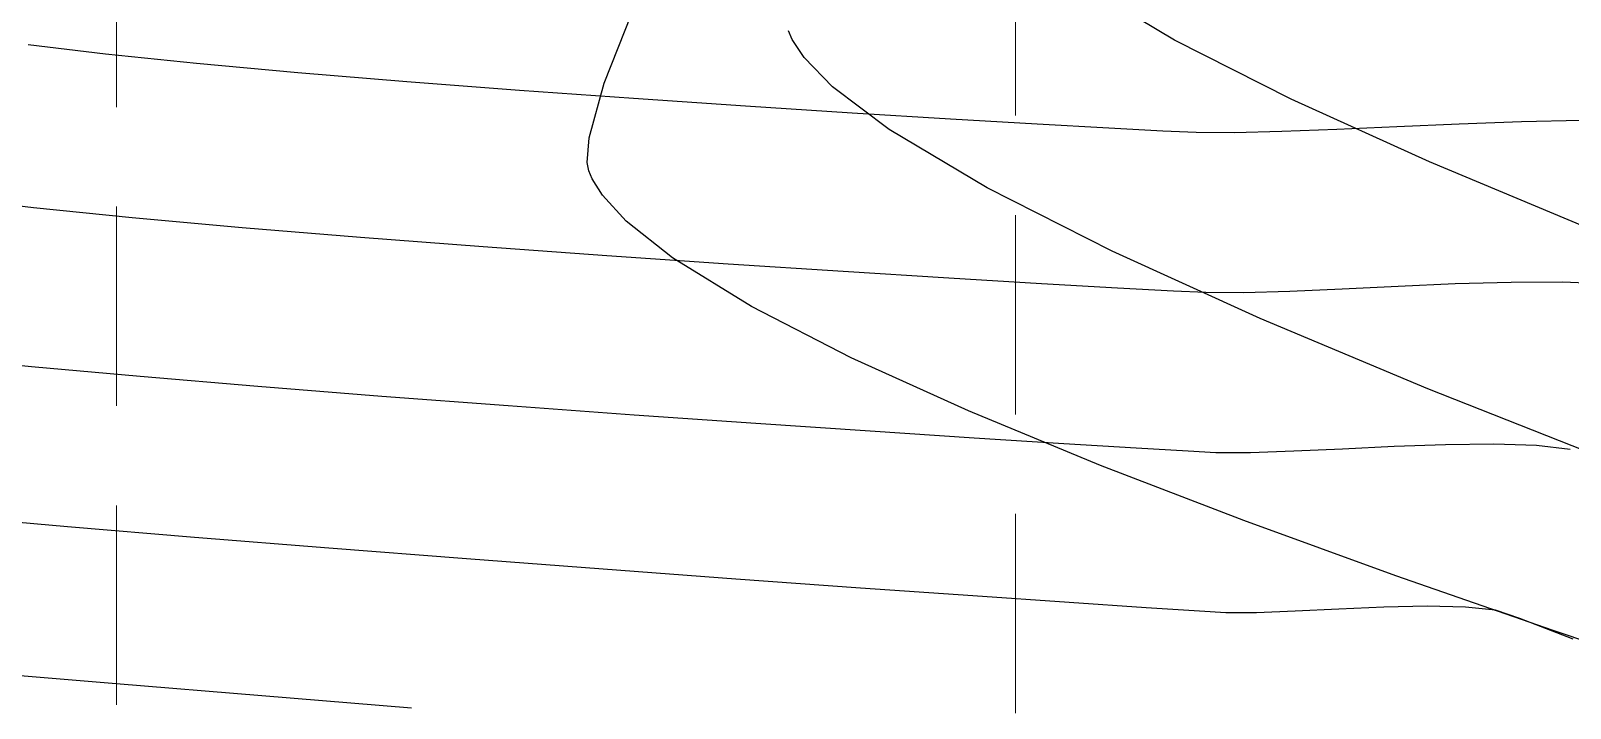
# Model space of a CAD drawing. Header units: inches. Extents: x 2547543 to 2548696, y 7125653 to 7126375.
# Drawn here: x 2547775.81 to 2547806.72, y 7125800.48 to 7125814.08 of the extents above; entities that cross this region are included whole.
import ezdxf

# ---------------------------------------------------------------- set-up
doc = ezdxf.new("R2010")
doc.units = ezdxf.units.IN
doc.header["$MEASUREMENT"] = 0
doc.linetypes.add('HIDDEN', pattern=[0.375, 0.25, -0.125])
for name, color, linetype in [('CONT-MJR', 6, 'Continuous'), ('CONT-MNR', 14, 'Continuous'), ('GRID', 254, 'HIDDEN'), ('V-TOPO-MAJR-E', 6, 'Continuous'), ('V-TOPO-MINR-E', 14, 'Continuous')]:
    doc.layers.add(name, color=color, linetype=linetype)

msp = doc.modelspace()

# ---------------------------------------------------------------- linework, layer by layer
at = {"layer": 'CONT-MJR', "color": 35, "extrusion": (0.9293615646256105, -0.3691708035539071, 0), "elevation": -262826.5118984464}
msp.add_lwpolyline([(7563025.433800507, 580.0000000000009), (7563027.694591619, 580.0000000000009)], dxfattribs=at)
at = {"layer": 'CONT-MJR', "color": 35, "extrusion": (0.9644025827646155, -0.2644383829116703, 0), "elevation": 572754.19689672}
msp.add_lwpolyline([(7545884.104609675, 580.0000000000005), (7545885.244131881, 580.0000000000005)], dxfattribs=at)
at = {"layer": 'CONT-MJR', "color": 35, "elevation": 580}
for points in [[(2547786.980615976, 7125811.435707458), (2547787.017038328, 7125811.926094785)], [(2547787.081503852, 7125811.105594584), (2547787.013720937, 7125811.266224172)], [(2547787.287135782, 7125810.774084148), (2547787.081503852, 7125811.105594584)], [(2547797.284027585, 7125805.350675678), (2547794.634422651, 7125806.444387358)], [(2547800.16554179, 7125804.242887141), (2547797.284027585, 7125805.350675678)], [(2547803.217574298, 7125803.133466567), (2547800.16554179, 7125804.242887141)], [(2547809.587630351, 7125800.95950859), (2547806.378734141, 7125802.034858776)]]:
    msp.add_lwpolyline(points, dxfattribs=at)
at = {"layer": 'CONT-MJR', "color": 35, "extrusion": (0.9814524199032323, 0.1917058879275481, 0), "elevation": 3866591.706010076}
msp.add_lwpolyline([(6505218.939293782, 580.0000000000009), (6505219.11197998, 580.0000000000009)], dxfattribs=at)
at = {"layer": 'CONT-MJR', "color": 35, "extrusion": (0.7383550542804016, 0.6744121987468683, 0), "elevation": 6686905.332692275}
msp.add_lwpolyline([(3543118.868469306, 580.0000000000009), (3543119.574634211, 580.0000000000009)], dxfattribs=at)
at = {"layer": 'CONT-MJR', "color": 35, "extrusion": (-0.6215994257144658, -0.7833352755694374, 0), "elevation": -7165601.948502126}
msp.add_lwpolyline([(-2433626.346941188, 580), (-2433627.531097169, 580)], dxfattribs=at)
at = {"layer": 'CONT-MJR', "color": 35, "extrusion": (-0.5245260252108157, -0.8513944144029504, 0), "elevation": -7403255.895696954}
msp.add_lwpolyline([(-1568497.619308979, 580), (-1568499.481584892, 580)], dxfattribs=at)
at = {"layer": 'CONT-MJR', "color": 35, "extrusion": (-0.456934065931019, -0.8895005673925942, 0), "elevation": -7502582.909466567}
msp.add_lwpolyline([(-989761.5223224466, 580.0000000000005), (-989763.7725891247, 580.0000000000005)], dxfattribs=at)
at = {"layer": 'CONT-MJR', "color": 35, "extrusion": (0.4125666139771582, 0.9109274334607683, 0), "elevation": 7542227.581156904}
msp.add_lwpolyline([(619013.8092977628, 580), (619016.3960073162, 580)], dxfattribs=at)
at = {"layer": 'CONT-MJR', "color": 35, "extrusion": (0.3282737614044968, 0.9445826261229578, 0), "elevation": 7567286.782596647}
msp.add_lwpolyline([(-67399.80307060992, 580), (-67396.45644983277, 580)], dxfattribs=at)
at = {"layer": 'CONT-MNR', "color": 35}
for points, elevation in [([(2547798.774661607, 7125813.892037755), (2547796.933697848, 7125814.996630191)], 578), ([(2547791.336175238, 7125813.540961013), (2547791.097579028, 7125813.904391592)], 579), ([(2547801.11856174, 7125812.702502353), (2547798.774661607, 7125813.892037755)], 578), ([(2547791.907604889, 7125812.953677706), (2547791.336175238, 7125813.540961013)], 579), ([(2547793.043440544, 7125812.098047864), (2547791.907604889, 7125812.953677706)], 579), ([(2547800.495082723, 7125808.301674926), (2547797.519683992, 7125809.653384345)], 579), ([(2547803.864103261, 7125806.887805445), (2547800.495082723, 7125808.301674926)], 579)]:
    msp.add_lwpolyline(points, dxfattribs=dict(at, elevation=elevation))
at = {"layer": 'CONT-MNR', "color": 35, "extrusion": (0.9176999813519091, 0.3972741424088731, 0), "elevation": 5169009.450569227}
msp.add_lwpolyline([(5527187.763849667, 579), (5527187.952205509, 579)], dxfattribs=at)
at = {"layer": 'CONT-MNR', "color": 35, "extrusion": (-0.4126073776445018, -0.9109089701574616, 0), "elevation": -7542208.248660865}
msp.add_lwpolyline([(-619344.9488513456, 578), (-619347.9996902733, 578)], dxfattribs=at)
at = {"layer": 'CONT-MNR', "color": 35, "extrusion": (0.5120705148799288, 0.8589434136138449, 0), "elevation": 7425319.063830166}
msp.add_lwpolyline([(1460505.925013159, 579), (1460508.216070568, 579)], dxfattribs=at)
at = {"layer": 'CONT-MNR', "color": 35, "extrusion": (-0.3849636327404503, -0.9229317425829906, 0), "elevation": -7557449.416984993}
msp.add_lwpolyline([(-391725.7595146052, 578.0000000000005), (-391729.1686215294, 578.0000000000005)], dxfattribs=at)
at = {"layer": 'CONT-MNR', "color": 35, "extrusion": (-0.4521291311228693, -0.891952492451296, 0), "elevation": -7507817.159921399}
msp.add_lwpolyline([(-949271.7791882525, 579.0000000000009), (-949274.5913949539, 579.0000000000009)], dxfattribs=at)
at = {"layer": 'CONT-MNR', "color": 35, "extrusion": (-0.3675350218886569, -0.9300096815008457, 0), "elevation": -7563476.543125672}
msp.add_lwpolyline([(-249497.3634404819, 579), (-249501.3303026189, 579)], dxfattribs=at)
at = {"layer": 'GRID', "color": 252, "linetype": 'HIDDEN', "lineweight": 0, "ltscale": 16}
for p, q in [((2547777.52313214, 7126356.547205457), (2547777.52313214, 7125726.296813901)), ((2547795.583313599, 7126356.376313465), (2547795.583313599, 7125726.296813901))]:
    msp.add_line(p, q, dxfattribs=at)
at = {"layer": 'V-TOPO-MAJR-E', "color": 35, "elevation": 580}
for points in [[(2547776.541845576, 7125804.119596752), (2547774.207983333, 7125804.326781263)], [(2547779.095040392, 7125803.90525406), (2547776.541845576, 7125804.119596752)], [(2547781.790808813, 7125803.688413888), (2547779.095040392, 7125803.90525406)], [(2547784.552391872, 7125803.473736939), (2547781.790808813, 7125803.688413888)], [(2547794.721691146, 7125802.729875419), (2547792.464439207, 7125802.889292452)], [(2547796.660962889, 7125802.595925122), (2547794.721691146, 7125802.729875419)], [(2547799.803307257, 7125802.393481663), (2547799.278529911, 7125802.423067541)], [(2547803.849557363, 7125802.523431602), (2547802.979817715, 7125802.503540122)], [(2547804.618016141, 7125802.508712281), (2547803.849557363, 7125802.523431602)]]:
    msp.add_lwpolyline(points, dxfattribs=at)
at = {"layer": 'V-TOPO-MAJR-E', "color": 35, "extrusion": (-0.07535054229674848, -0.9971571068671106, 0), "elevation": -7297522.52365314}
msp.add_lwpolyline([(2003611.07561846, 580.0000000000009), (2003608.317137664, 580.0000000000009)], dxfattribs=at)
at = {"layer": 'V-TOPO-MAJR-E', "color": 35, "extrusion": (-0.07354164768581684, -0.9972921467933332, 0), "elevation": -7293876.112878191}
msp.add_lwpolyline([(2016847.62591996, 580.0000000000009), (2016844.955754107, 580.0000000000009)], dxfattribs=at)
at = {"layer": 'V-TOPO-MAJR-E', "color": 35, "extrusion": (-0.07194634749104138, -0.9974085036145914, 0), "elevation": -7290640.75884332}
msp.add_lwpolyline([(2028514.37865114, 580.0000000000009), (2028511.873686361, 580.0000000000009)], dxfattribs=at)
at = {"layer": 'V-TOPO-MAJR-E', "color": 35, "extrusion": (-0.06706824695121269, -0.9977483902522174, 0), "elevation": -7280634.324978295}
msp.add_lwpolyline([(2064146.476954708, 580), (2064144.928936598, 580)], dxfattribs=at)
at = {"layer": 'V-TOPO-MAJR-E', "color": 35, "extrusion": (-0.06420324222923612, -0.9979368435363304, 0), "elevation": -7274677.751970491}
msp.add_lwpolyline([(2085043.150934397, 580.0000000000009), (2085042.075681537, 580.0000000000009)], dxfattribs=at)
at = {"layer": 'V-TOPO-MAJR-E', "color": 35, "extrusion": (0.0008537203733292953, -0.9999996355806958, 0), "elevation": -7123624.68810247}
msp.add_lwpolyline([(2553882.934754394, 580.0000000000009), (2553882.31751946, 580.0000000000009)], dxfattribs=at)
at = {"layer": 'V-TOPO-MAJR-E', "color": 35, "extrusion": (0.0372514658815125, -0.9993059232735882, 0), "elevation": -7025947.239971198}
msp.add_lwpolyline([(2811479.41587161, 580), (2811478.636325339, 580)], dxfattribs=at)
at = {"layer": 'V-TOPO-MAJR-E', "color": 35, "extrusion": (0.04768301138905691, -0.9988625182801041, 0), "elevation": -6996210.119436986}
msp.add_lwpolyline([(2884683.716360428, 580.0000000000009), (2884682.84035112, 580.0000000000009)], dxfattribs=at)
at = {"layer": 'V-TOPO-MAJR-E', "color": 35, "extrusion": (0.04273494277458385, -0.9990864450416956, 0), "elevation": -7010412.476787691}
msp.add_lwpolyline([(2849996.183984493, 580), (2849995.277899057, 580)], dxfattribs=at)
at = {"layer": 'V-TOPO-MAJR-E', "color": 35, "extrusion": (-0.1076338892974394, -0.9941905983636672, 0), "elevation": -7358635.980165036}
msp.add_lwpolyline([(1766026.164250368, 580), (1766025.559321029, 580)], dxfattribs=at)
at = {"layer": 'V-TOPO-MAJR-E', "color": 35, "extrusion": (0.3217465118654509, 0.9468258457089221, 0), "elevation": 7566641.367282163}
msp.add_lwpolyline([(-119626.266945818, 580.0000000000005), (-119625.7511185035, 580.0000000000005)], dxfattribs=at)
at = {"layer": 'V-TOPO-MAJR-E', "color": 35, "extrusion": (-0.3586645299493078, -0.9334665258895158, 0), "elevation": -7565505.43288119}
msp.add_lwpolyline([(-177480.0306686466, 580), (-177481.1816905346, 580)], dxfattribs=at)
at = {"layer": 'V-TOPO-MINR-E', "color": 35}
for points, elevation in [([(2547777.303361299, 7125813.60779896), (2547775.749458474, 7125813.794492237)], 577), ([(2547792.300269798, 7125812.426037585), (2547790.159096077, 7125812.564281918)], 577), ([(2547797.456660885, 7125812.121536469), (2547796.012284529, 7125812.20221114)], 577), ([(2547800.92858034, 7125812.052950295), (2547799.968670462, 7125812.029123944)], 577), ([(2547805.742752564, 7125812.248243481), (2547804.492805693, 7125812.204058492)], 577), ([(2547775.858167995, 7125810.522933805), (2547774.179473831, 7125810.721463921)], 578), ([(2547777.839017527, 7125810.322545403), (2547775.858167995, 7125810.522933805)], 578), ([(2547792.12088384, 7125809.242825295), (2547789.807787204, 7125809.393750538)], 578), ([(2547798.754118898, 7125808.851447699), (2547797.629700486, 7125808.911670934)], 578), ([(2547802.140407078, 7125808.890869386), (2547801.088535561, 7125808.844147578)], 578), ([(2547804.412634718, 7125808.994297201), (2547803.265228036, 7125808.944947767)], 578), ([(2547806.573750386, 7125809.03046712), (2547805.532263407, 7125809.02683216)], 578), ([(2547807.486731939, 7125808.993116557), (2547806.573750386, 7125809.03046712)], 578), ([(2547799.405095717, 7125808.821115786), (2547798.754118898, 7125808.851447699)], 578), ([(2547800.159977202, 7125808.81686787), (2547799.405095717, 7125808.821115786)], 578), ([(2547801.088535561, 7125808.844147578), (2547800.159977202, 7125808.81686787)], 578), ([(2547775.820333119, 7125807.333080414), (2547773.894127208, 7125807.526620472)], 579), ([(2547790.36498115, 7125806.191951408), (2547787.919418099, 7125806.363014608)], 579), ([(2547796.550080908, 7125805.784892472), (2547794.747150416, 7125805.899544188)], 579), ([(2547800.300387021, 7125805.60543068), (2547799.604201487, 7125805.607298725)], 579), ([(2547801.167568228, 7125805.634227725), (2547800.300387021, 7125805.60543068)], 579), ([(2547802.147862486, 7125805.679800059), (2547801.167568228, 7125805.634227725)], 579), ([(2547804.216259667, 7125805.765711408), (2547803.183387172, 7125805.728257886)], 579), ([(2547805.188597346, 7125805.778270827), (2547804.216259667, 7125805.765711408)], 579)]:
    msp.add_lwpolyline(points, dxfattribs=dict(at, elevation=elevation))
at = {"layer": 'V-TOPO-MINR-E', "color": 35, "extrusion": (-0.1018660270920187, -0.9947981265183847, 0), "elevation": -7348277.978766251}
msp.add_lwpolyline([(1808647.603196917, 577), (1808645.766145158, 577)], dxfattribs=at)
at = {"layer": 'V-TOPO-MINR-E', "color": 35, "extrusion": (-0.09046773439402445, -0.9958993870033319, 0), "elevation": -7327085.023246187}
msp.add_lwpolyline([(1892677.525005156, 577), (1892675.478758147, 577)], dxfattribs=at)
at = {"layer": 'V-TOPO-MINR-E', "color": 35, "extrusion": (-0.08239760528170903, -0.9965995357433395, 0), "elevation": -7311513.229423147}
msp.add_lwpolyline([(1951969.776060973, 577), (1951967.583621351, 577)], dxfattribs=at)
at = {"layer": 'V-TOPO-MINR-E', "color": 35, "extrusion": (-0.07634754310330341, -0.9970812668293841, 0), "elevation": -7299531.707378059}
msp.add_lwpolyline([(1996311.010078558, 577.0000000000009), (1996308.734556765, 577.0000000000009)], dxfattribs=at)
at = {"layer": 'V-TOPO-MINR-E', "color": 35, "extrusion": (-0.07160101749239155, -0.99743335330941, 0), "elevation": -7289947.480044028}
msp.add_lwpolyline([(2031033.199724522, 577), (2031030.904289282, 577)], dxfattribs=at)
at = {"layer": 'V-TOPO-MINR-E', "color": 35, "extrusion": (-0.06772509111400202, -0.997704020255306, 0), "elevation": -7282001.163633985}
msp.add_lwpolyline([(2059344.179319769, 577.0000000000005), (2059341.927174029, 577.0000000000005)], dxfattribs=at)
at = {"layer": 'V-TOPO-MINR-E', "color": 35, "extrusion": (-0.06149572461810308, -0.998107346858891, 0), "elevation": -7269004.068448007}
msp.add_lwpolyline([(2104765.19041785, 577.0000000000009), (2104763.214537935, 577.0000000000009)], dxfattribs=at)
at = {"layer": 'V-TOPO-MINR-E', "color": 35, "extrusion": (-0.05870642446676209, -0.998275290551824, 0), "elevation": -7263094.24073196}
msp.add_lwpolyline([(2125070.848616676, 577.0000000000009), (2125069.105736244, 577.0000000000009)], dxfattribs=at)
at = {"layer": 'V-TOPO-MINR-E', "color": 35, "extrusion": (-0.05204336335867199, -0.9986448259167607, 0), "elevation": -7248751.354428638}
msp.add_lwpolyline([(2173494.605230675, 577), (2173493.518111523, 577)], dxfattribs=at)
at = {"layer": 'V-TOPO-MINR-E', "color": 35, "extrusion": (-0.04519566726498327, -0.9989781537453524, 0), "elevation": -7233680.035765543}
msp.add_lwpolyline([(2223139.917190075, 577.0000000000005), (2223139.25282805, 577.0000000000005)], dxfattribs=at)
at = {"layer": 'V-TOPO-MINR-E', "color": 35, "extrusion": (-0.00761620929856706, -0.9999709962573518, 0), "elevation": -7145009.931717971}
msp.add_lwpolyline([(2493454.397099798, 577.0000000000009), (2493453.634397163, 577.0000000000009)], dxfattribs=at)
at = {"layer": 'V-TOPO-MINR-E', "color": 35, "extrusion": (0.0393853749264029, -0.9992240951067518, 0), "elevation": -7019937.005700073}
msp.add_lwpolyline([(2826477.964844345, 577.0000000000009), (2826476.856733361, 577.0000000000009)], dxfattribs=at)
at = {"layer": 'V-TOPO-MINR-E', "color": 35, "extrusion": (0.04448314706225023, -0.9990101348972584, 0), "elevation": -7005424.251225159}
msp.add_lwpolyline([(2862259.808836452, 577.0000000000009), (2862258.602938309, 577.0000000000009)], dxfattribs=at)
at = {"layer": 'V-TOPO-MINR-E', "color": 35, "extrusion": (0.04294046405649733, -0.9990776328927662, 0), "elevation": -7009835.682022839}
msp.add_lwpolyline([(2851440.164567591, 577.0000000000009), (2851438.911141781, 577.0000000000009)], dxfattribs=at)
at = {"layer": 'V-TOPO-MINR-E', "color": 35, "extrusion": (0.0206421007236738, -0.999786929139261, 0), "elevation": -7071701.88252803}
msp.add_lwpolyline([(2694355.811747452, 577), (2694354.61375619, 577)], dxfattribs=at)
at = {"layer": 'V-TOPO-MINR-E', "color": 35, "extrusion": (-0.08974295561108882, -0.9959649601859426, 0), "elevation": -7325702.507700379}
msp.add_lwpolyline([(1898008.395990252, 578.0000000000009), (1898006.174530488, 578.0000000000009)], dxfattribs=at)
at = {"layer": 'V-TOPO-MINR-E', "color": 35, "extrusion": (-0.08206269572123091, -0.9966271689909747, 0), "elevation": -7310853.668969118}
msp.add_lwpolyline([(1954426.013712277, 578.0000000000009), (1954423.632045492, 578.0000000000009)], dxfattribs=at)
at = {"layer": 'V-TOPO-MINR-E', "color": 35, "extrusion": (-0.07632910185218107, -0.9970826787235045, 0), "elevation": -7299491.595050861}
msp.add_lwpolyline([(1996445.524989828, 578), (1996443.053516998, 578)], dxfattribs=at)
at = {"layer": 'V-TOPO-MINR-E', "color": 35, "extrusion": (-0.07184713363615174, -0.9974156552753066, 0), "elevation": -7290445.231710971}
msp.add_lwpolyline([(2029234.021201127, 578.0000000000009), (2029231.53038113, 578.0000000000009)], dxfattribs=at)
at = {"layer": 'V-TOPO-MINR-E', "color": 35, "extrusion": (-0.06819964165002776, -0.9976716939348373, 0), "elevation": -7282976.680410559}
msp.add_lwpolyline([(2055880.126204786, 578.0000000000005), (2055877.686530321, 578.0000000000005)], dxfattribs=at)
at = {"layer": 'V-TOPO-MINR-E', "color": 35, "extrusion": (-0.06236591136756486, -0.9980533518300978, 0), "elevation": -7270833.176897698}
msp.add_lwpolyline([(2098427.004182755, 578), (2098424.878354214, 578)], dxfattribs=at)
at = {"layer": 'V-TOPO-MINR-E', "color": 35, "extrusion": (-0.05976414186778971, -0.998212526142007, 0), "elevation": -7265338.649307586}
msp.add_lwpolyline([(2117374.123487868, 578.0000000000009), (2117372.260382462, 578.0000000000009)], dxfattribs=at)
at = {"layer": 'V-TOPO-MINR-E', "color": 35, "extrusion": (-0.05701787786961294, -0.9983731574933522, 0), "elevation": -7259486.35692593}
msp.add_lwpolyline([(2137354.2619703, 578), (2137352.732130301, 578)], dxfattribs=at)
at = {"layer": 'V-TOPO-MINR-E', "color": 35, "extrusion": (0.04802185638421378, -0.9988462851257014, 0), "elevation": -6995237.550678561}
msp.add_lwpolyline([(2887058.400479783, 578), (2887057.274359604, 578)], dxfattribs=at)
at = {"layer": 'V-TOPO-MINR-E', "color": 35, "extrusion": (0.02904644318181347, -0.9995780630538497, 0), "elevation": -7048797.69610133}
msp.add_lwpolyline([(2753709.926000072, 578.0000000000009), (2753708.805898771, 578.0000000000009)], dxfattribs=at)
at = {"layer": 'V-TOPO-MINR-E', "color": 35, "extrusion": (-0.09053130378782114, -0.9958936102990505, 0), "elevation": -7327199.458010742}
msp.add_lwpolyline([(1892207.220387942, 579), (1892205.031539589, 579)], dxfattribs=at)
at = {"layer": 'V-TOPO-MINR-E', "color": 35, "extrusion": (-0.08396925495511055, -0.9964683458205202, 0), "elevation": -7314576.268838159}
msp.add_lwpolyline([(1940433.78836161, 579.0000000000009), (1940431.413297302, 579.0000000000009)], dxfattribs=at)
at = {"layer": 'V-TOPO-MINR-E', "color": 35, "extrusion": (-0.07911859292456368, -0.9968652106747619, 0), "elevation": -7305045.829681214}
msp.add_lwpolyline([(1976012.288459039, 579.0000000000009), (1976009.793984531, 579.0000000000009)], dxfattribs=at)
at = {"layer": 'V-TOPO-MINR-E', "color": 35, "extrusion": (-0.07535816265894651, -0.9971565310023637, 0), "elevation": -7297540.962281982}
msp.add_lwpolyline([(2003553.15575746, 579.0000000000009), (2003550.608719588, 579.0000000000009)], dxfattribs=at)
at = {"layer": 'V-TOPO-MINR-E', "color": 35, "extrusion": (-0.07232301482527843, -0.9973812618685908, 0), "elevation": -7291409.445642486}
msp.add_lwpolyline([(2025756.130808406, 579.0000000000005), (2025753.598077666, 579.0000000000005)], dxfattribs=at)
at = {"layer": 'V-TOPO-MINR-E', "color": 35, "extrusion": (-0.06755319017812605, -0.9977156741761443, 0), "elevation": -7281639.895910914}
msp.add_lwpolyline([(2060601.744251185, 579.0000000000009), (2060599.44079929, 579.0000000000009)], dxfattribs=at)
at = {"layer": 'V-TOPO-MINR-E', "color": 35, "extrusion": (-0.06550348128225207, -0.9978523407498254, 0), "elevation": -7277391.522120071}
msp.add_lwpolyline([(2075557.858832398, 579), (2075555.770367881, 579)], dxfattribs=at)
at = {"layer": 'V-TOPO-MINR-E', "color": 35, "extrusion": (-0.06115876494268158, -0.9981280506381364, 0), "elevation": -7268286.727628854}
msp.add_lwpolyline([(2107223.180702182, 579.0000000000009), (2107221.722929387, 579.0000000000009)], dxfattribs=at)
at = {"layer": 'V-TOPO-MINR-E', "color": 35, "extrusion": (-0.05787855857541037, -0.9983236311223094, 0), "elevation": -7261323.092918016}
msp.add_lwpolyline([(2131096.635551059, 579), (2131095.593484692, 579)], dxfattribs=at)
at = {"layer": 'V-TOPO-MINR-E', "color": 35, "extrusion": (-0.05027103626267598, -0.9987356121181806, 0), "elevation": -7244876.351333505}
msp.add_lwpolyline([(2186356.565171338, 579.0000000000009), (2186356.005706775, 579.0000000000009)], dxfattribs=at)
at = {"layer": 'V-TOPO-MINR-E', "color": 35, "extrusion": (0.04674428167214878, -0.998906888619232, 0), "elevation": -6998921.199269741}
msp.add_lwpolyline([(2878108.820834153, 579), (2878107.784176285, 579)], dxfattribs=at)
at = {"layer": 'V-TOPO-MINR-E', "color": 35, "extrusion": (-0.030696219111841, -0.9995287600325655, 0), "elevation": -7200655.8001114}
msp.add_lwpolyline([(2327870.119767853, 579.0000000000009), (2327869.265445018, 579.0000000000009)], dxfattribs=at)
at = {"layer": 'V-TOPO-MINR-E', "color": 35, "extrusion": (-0.1156529136238679, -0.9932896876391651, 0), "elevation": -7372650.561793138}
msp.add_lwpolyline([(1706589.953193545, 579), (1706589.270995598, 579)], dxfattribs=at)
at = {"layer": 'V-TOPO-MINR-E', "color": 35, "extrusion": (-0.08357721833467066, -0.9965013038503457, 0), "elevation": -7313806.109536611}
msp.add_lwpolyline([(1943308.998434753, 581.0000000000009), (1943306.246573493, 581.0000000000009)], dxfattribs=at)
at = {"layer": 'V-TOPO-MINR-E', "color": 35, "extrusion": (-0.08228146506278534, -0.9966091312581485, 0), "elevation": -7311273.175124445}
msp.add_lwpolyline([(1952819.930048994, 581.0000000000005), (1952816.998594137, 581.0000000000005)], dxfattribs=at)
at = {"layer": 'V-TOPO-MINR-E', "color": 35, "extrusion": (-0.08127958875093426, -0.9966913406127691, 0), "elevation": -7309306.421730054}
msp.add_lwpolyline([(1960171.573469398, 581.0000000000005), (1960168.55238182, 581.0000000000005)], dxfattribs=at)

doc.saveas('drawing.dxf')
